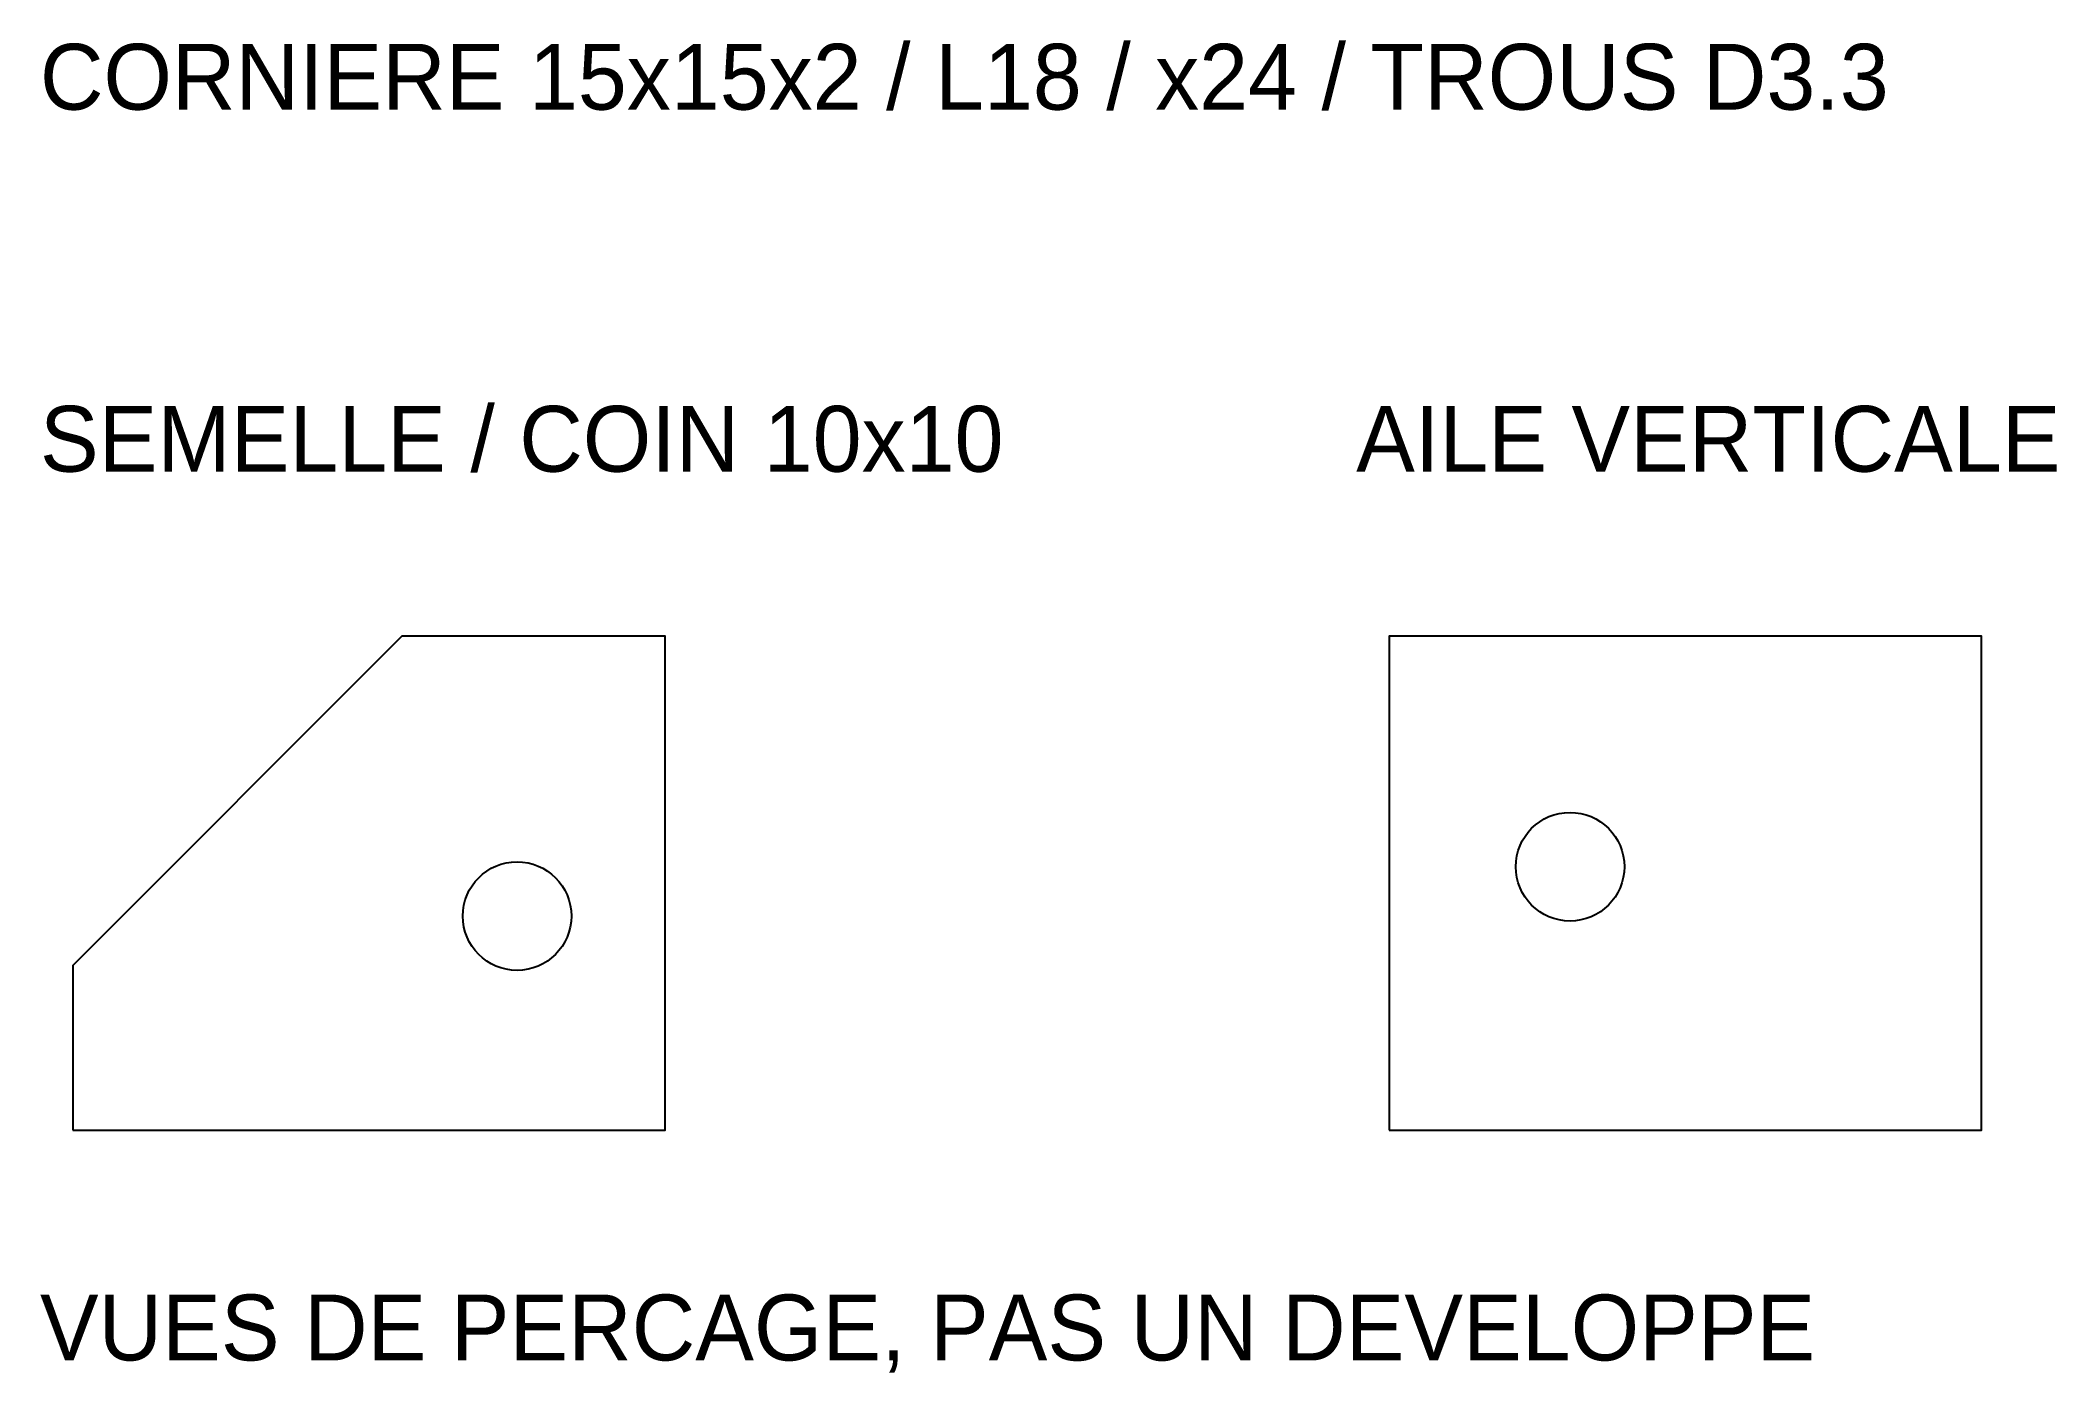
# Model space of a CAD drawing. Header units: millimetres. Extents: x -10 to 51.3, y -7.4 to 33.1.
import ezdxf

# ---------------------------------------------------------------- set-up
doc = ezdxf.new("R2010")
doc.units = ezdxf.units.MM
for name, color, linetype in [('ANNOTATIONS_NE_PAS_USINER', 3, 'Continuous'), ('PERCAGE', 7, 'Continuous'), ('VUES_CORNIERE', 8, 'Continuous')]:
    doc.layers.add(name, color=color, linetype=linetype)

msp = doc.modelspace()

# ---------------------------------------------------------------- linework, layer by layer
at = {"layer": 'PERCAGE'}
for centre in [(36.5, 8), (4.5, 6.5)]:
    msp.add_circle(centre, 1.65, dxfattribs=at)
at = {"layer": 'VUES_CORNIERE'}
for points in [[(-9, 0), (9, 0), (9, 15), (1, 15), (-9, 5)], [(31, 0), (49, 0), (49, 15), (31, 15)]]:
    msp.add_lwpolyline(points, close=True, dxfattribs=at)

# ---------------------------------------------------------------- texts
at = {"layer": 'ANNOTATIONS_NE_PAS_USINER'}
for s, p in [('CORNIERE 15x15x2 / L18 / x24 / TROUS D3.3', (-10, 31)), ('SEMELLE / COIN 10x10', (-10, 20)), ('AILE VERTICALE', (30, 20)), ('VUES DE PERCAGE, PAS UN DEVELOPPE', (-10, -7))]:
    msp.add_text(s, height=2, dxfattribs=at).set_placement(p)

doc.saveas('drawing.dxf')
